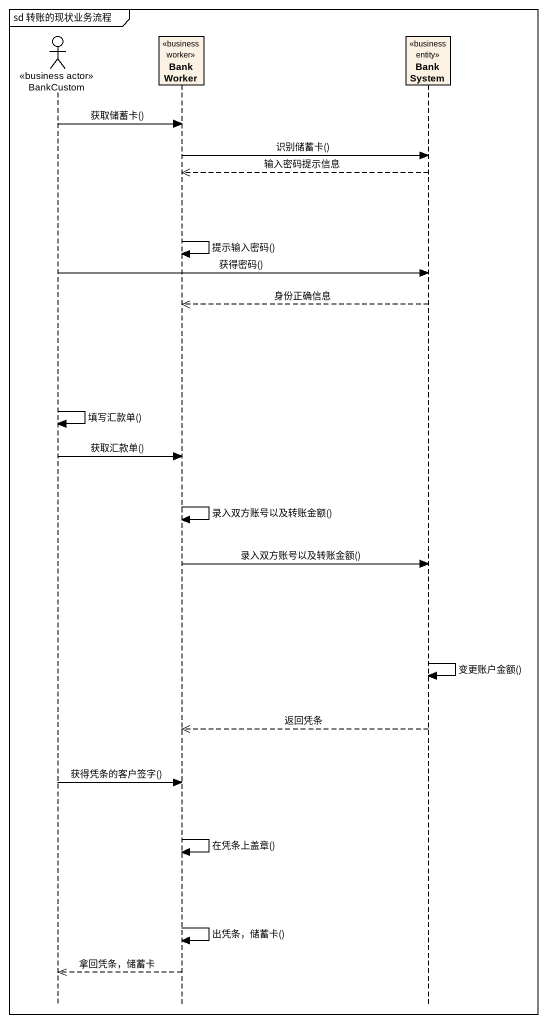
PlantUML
@startuml
mainframe sd 转账的现状业务流程
hide footbox
actor BankCustom <<business actor>>
participant BankWorker <<business worker>>
participant BankSystem <<business entity>>

BankCustom -> BankWorker : 获取储蓄卡()
BankWorker -> BankSystem : 识别储蓄卡()
BankSystem -->> BankWorker : 输入密码提示信息
BankWorker -> BankWorker : 提示输入密码()
BankCustom -> BankSystem : 获得密码()
BankSystem -->> BankWorker : 身份正确信息
BankCustom -> BankCustom : 填写汇款单()
BankCustom -> BankWorker : 获取汇款单()
BankWorker -> BankWorker : 录入双方账号以及转账金额()
BankWorker -> BankSystem : 录入双方账号以及转账金额()
BankSystem -> BankSystem : 变更账户金额()
BankSystem -->> BankWorker : 返回凭条
BankCustom -> BankWorker : 获得凭条的客户签字()
BankWorker -> BankWorker : 在凭条上盖章()
BankWorker -> BankWorker : 出凭条，储蓄卡()
BankWorker -->> BankCustom : 拿回凭条，储蓄卡
@enduml
